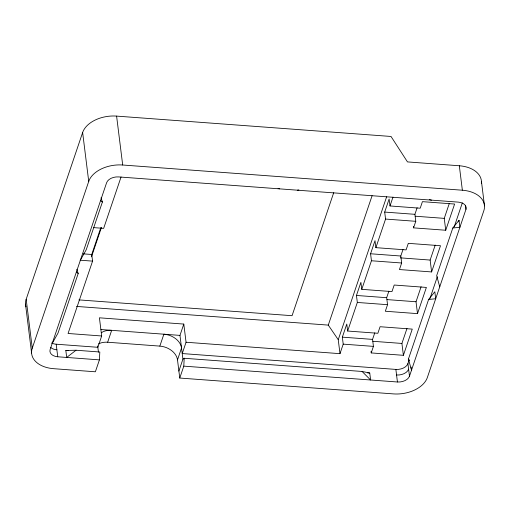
<?xml version="1.0" encoding="UTF-8"?>
<svg xmlns="http://www.w3.org/2000/svg" width="510" height="510" viewBox="0 0 510 510"><rect width="100%" height="100%" fill="white"/><g stroke="black" fill="none" stroke-linecap="round" stroke-linejoin="round"><path stroke-width="0.76" d="M481.402 183.504A28.534 18.379 -7.1 0 0 459.319 165.763L407.477 161.912L391.023 136.463L116.599 116.102A28.534 18.379 -7.1 0 0 82.639 132.504L26.176 299.268L32.264 348.171A28.534 18.379 -7.1 0 0 53.722 368.692L95.376 371.784L99.412 359.875L99.813 352.002L76.035 350.236L65.828 350.459L66.695 357.446L76.035 350.236M459.319 165.763L462.366 190.217A28.534 18.379 -7.1 0 1 483.824 210.732L427.361 377.496A28.534 18.379 -7.1 0 1 393.401 393.898L179.762 378.044L183.798 366.135L184.193 358.269L362.075 371.465L369.744 373.014L370.617 380.001L362.075 371.465M32.264 348.171L88.727 181.413L82.639 132.504M76.844 269.28L78.202 273.475L58.038 333.03L52.16 343.542M101.044 197.81L102.402 202.005L86.266 249.651L80.395 260.164M409.192 359.818L407.917 363.592A10.123 6.522 -7.1 0 1 395.868 369.412L182.229 353.558L186.061 342.242L183.798 324.073L99.418 317.813L101.675 335.982L68.066 333.483L92.571 261.126L91.743 254.484L100.814 227.683M91.494 256.81L101.458 227.377M121.055 177.002L103.657 228.365L93.553 227.619M101.675 335.982L97.843 347.297L56.189 344.205A10.123 6.522 -7.1 0 1 51.574 342.962M98.481 343.931A16.569 12.1 18.7 0 1 107.642 342.236L111.671 330.327A16.569 12.1 18.7 0 0 101.305 332.756M177.499 359.881A16.569 12.1 18.7 0 0 159.84 346.111L163.876 334.197A16.569 12.1 18.7 0 1 181.534 347.967L177.499 359.881L179.762 378.044M178.889 371.057L182.924 359.148L179.966 335.389L183.798 324.073M333.712 192.703L292.064 315.703L78.916 299.886M186.061 342.242L339.985 353.666L338.245 339.692L328.281 325.106L372.096 195.712M338.245 339.692L386.644 196.758M339.985 353.666L343.211 344.135L342.344 337.148L346.781 324.048L347.648 331.035L377.865 333.279L380.084 326.725L412.258 329.116L403.391 355.317L371.21 352.926L371.025 351.447M347.648 331.035L357.331 302.449L356.458 295.462L360.895 282.355L361.768 289.342L391.98 291.586L394.198 285.033L426.379 287.423L417.505 313.631L385.324 311.24L387.543 304.687L386.676 297.7L388.888 291.153M361.768 289.342L371.446 260.757L370.572 253.77L375.009 240.669L375.883 247.656L406.094 249.894L408.312 243.346L440.493 245.731L431.619 271.938L399.438 269.548L401.657 263.001L400.79 256.014L403.008 249.46M375.883 247.656L385.56 219.064L384.693 212.077L389.13 198.976L389.997 205.963L420.214 208.208L422.427 201.654L454.608 204.045L445.734 230.246L413.559 227.862L413.374 226.376M389.997 205.963L392.974 197.166M371.21 352.926L373.428 346.379L372.555 339.392L374.773 332.839M413.559 227.862L415.777 221.308L414.904 214.321L417.123 207.774M403.391 355.317L401.912 343.44L406.98 328.465M417.505 313.631L416.026 301.748L421.094 286.773M431.619 271.938L430.14 260.062L435.208 245.087M445.734 230.246L444.255 218.369L449.329 203.394M411.111 367.104L411.5 370.209L408.44 359.034L428.604 299.478L434.832 291.758L435.699 298.745L428.604 299.478M452.803 228.008L459.899 227.275L459.025 220.288L452.803 228.008L436.668 275.655L439.735 286.83L439.537 285.281M429.892 298.701L437.299 276.815M454.161 227.014L462.34 202.865M458.515 221.799L459.025 220.288M183.798 366.135L397.43 381.99A10.123 6.522 -7.1 0 0 409.485 376.17L465.949 209.406L465.464 205.524M182.924 359.148L184.193 358.269M297.432 190.185L298.898 189.937M88.727 181.413A28.534 18.379 -7.1 0 1 122.693 165.01L462.366 190.217M384.693 212.077L414.904 214.321M415.216 216.214L444.255 218.369M385.56 219.064L415.777 221.308M370.572 253.77L400.79 256.014M400.318 257.85L430.14 260.062M371.446 260.757L401.657 263.001M83.194 253.852L91.743 254.484M80.134 260.202L92.571 261.126M356.458 295.462L386.676 297.7M386.982 299.593L416.026 301.748M357.331 302.449L387.543 304.687M76.5 306.421L328.281 325.106M342.344 337.148L372.555 339.392M372.867 341.286L401.912 343.44M343.211 344.135L373.428 346.379M100.948 329.53L179.966 335.389M107.642 342.236L159.84 346.111M65.828 350.459L68.161 350.631M367.372 372.835L369.744 373.014M465.949 209.406A10.123 6.522 -7.1 0 0 458.337 202.126L118.658 176.919A10.123 6.522 -7.1 0 0 106.609 182.739L50.146 349.503A10.123 6.522 -7.1 0 0 57.757 356.783L99.412 359.875M429.254 199.582L431.517 200.137M278.052 188.49L279.556 188.859M100.559 200.608L102.402 202.005M76.36 272.079L78.202 273.475M408.44 359.034L409.167 360.43M481.453 181.433L484.5 205.887M407.917 363.592L409.485 376.17M395.868 369.412L397.43 381.99M116.599 116.102L122.693 165.01M97.671 345.901L98.455 352.187M56.189 344.205L57.757 356.783M25.5 304.113L31.595 353.022M25.984 306.822A28.534 18.379 -7.1 0 1 26.176 299.268M56.89 349.796A10.123 6.522 -7.1 0 1 50.586 347.361M408.612 369.183A10.123 6.522 -7.1 0 1 396.563 375.003"/></g></svg>
